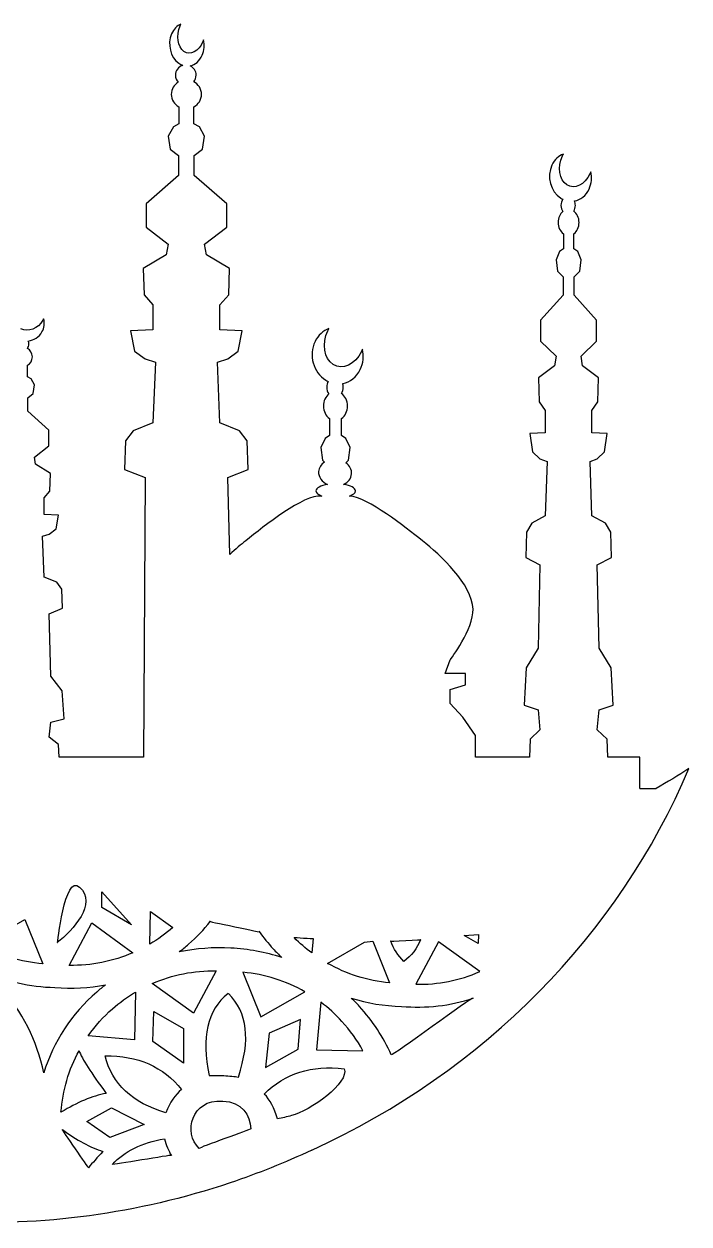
# Model space of a CAD drawing. Header units: inches. Extents: x -1634 to 343, y 456 to 1784.
# Drawn here: x 89.9 to 343.1, y 1208.2 to 1665.6 of the extents above; entities that cross this region are included whole.
import ezdxf

# ---------------------------------------------------------------- set-up
doc = ezdxf.new("R2010")
doc.units = ezdxf.units.IN
doc.header["$MEASUREMENT"] = 0
doc.layers.get('0').update_dxf_attribs({"linetype": 'CONTINUOUS'})
doc.layers.add('rd', color=1, linetype='CONTINUOUS')

msp = doc.modelspace()

# ---------------------------------------------------------------- linework, layer by layer
msp.add_line((324.36, 1374.23), (330.59, 1374.23))
for points in [[(149.64, 1665.55), (148.15, 1664.94), (146.85, 1663.66), (146.06, 1661.81)], [(150.75, 1655.09), (148.36, 1656.77), (147.73, 1661.16), (149.33, 1664.91)], [(149.33, 1664.91), (149.43, 1665.13), (149.53, 1665.35), (149.64, 1665.55)], [(146.06, 1661.81), (144.37, 1657.85), (145.6, 1652.82), (148.81, 1650.57)], [(157.99, 1658.85), (156.38, 1655.1), (153.14, 1653.42), (150.75, 1655.09)], [(157.7, 1653.66), (158.49, 1655.51), (158.64, 1657.6), (158.25, 1659.53)], [(158.25, 1659.53), (158.17, 1659.3), (158.08, 1659.07), (157.99, 1658.85)], [(153.12, 1649.59), (155.01, 1649.97), (156.73, 1651.4), (157.7, 1653.66)], [(148.81, 1650.57), (149.3, 1650.22), (149.8, 1649.97), (150.32, 1649.79)], [(148.82, 1633.96), (148.82, 1633.96), (148.82, 1627.48), (148.82, 1627.48)], [(154.59, 1627.48), (154.59, 1627.48), (154.59, 1633.96), (154.59, 1633.96)], [(146.73, 1626.32), (146.73, 1626.32), (144.78, 1622.84), (144.78, 1622.84)], [(148.82, 1627.48), (148.82, 1627.48), (146.73, 1626.32), (146.73, 1626.32)], [(156.67, 1626.32), (156.67, 1626.32), (154.59, 1627.48), (154.59, 1627.48)], [(158.63, 1622.84), (158.63, 1622.84), (156.67, 1626.32), (156.67, 1626.32)], [(144.78, 1622.84), (144.78, 1622.84), (145.51, 1617.91), (145.51, 1617.91)], [(157.9, 1617.91), (157.9, 1617.91), (158.63, 1622.84), (158.63, 1622.84)], [(145.51, 1617.91), (145.51, 1617.91), (148.69, 1615.5), (148.69, 1615.5)], [(148.69, 1615.5), (148.69, 1615.5), (148.69, 1607.78), (148.69, 1607.78)], [(154.72, 1615.5), (154.72, 1615.5), (157.9, 1617.91), (157.9, 1617.91)], [(154.72, 1607.78), (154.72, 1607.78), (154.72, 1615.5), (154.72, 1615.5)], [(295.28, 1616), (293.48, 1615.31), (291.9, 1613.88), (290.94, 1611.8)], [(296.64, 1604.28), (293.73, 1606.15), (292.96, 1611.08), (294.91, 1615.28)], [(294.91, 1615.28), (295.03, 1615.53), (295.15, 1615.77), (295.28, 1616)], [(290.94, 1611.8), (288.88, 1607.37), (290.38, 1601.73), (294.28, 1599.21)], [(148.69, 1607.78), (148.69, 1607.78), (136.33, 1597.05), (136.33, 1597.05)], [(167.08, 1597.05), (167.08, 1597.05), (154.72, 1607.78), (154.72, 1607.78)], [(305.42, 1608.49), (303.47, 1604.29), (299.53, 1602.41), (296.64, 1604.28)], [(305.07, 1602.67), (306.04, 1604.75), (306.21, 1607.09), (305.74, 1609.25)], [(305.74, 1609.25), (305.64, 1609), (305.53, 1608.74), (305.42, 1608.49)], [(299.52, 1598.12), (301.82, 1598.55), (303.9, 1600.14), (305.07, 1602.67)], [(136.33, 1597.05), (136.33, 1597.05), (136.33, 1588.07), (136.33, 1588.07)], [(167.08, 1588.07), (167.08, 1588.07), (167.08, 1597.05), (167.08, 1597.05)], [(294.28, 1599.21), (294.54, 1599.04), (294.8, 1598.89), (295.07, 1598.76)], [(136.33, 1588.07), (136.33, 1588.07), (144.78, 1581.7), (144.78, 1581.7)], [(158.63, 1581.7), (158.63, 1581.7), (167.08, 1588.07), (167.08, 1588.07)], [(295.28, 1585.64), (295.28, 1585.64), (295.28, 1579.85), (295.28, 1579.85)], [(299.29, 1579.85), (299.29, 1579.85), (299.29, 1585.64), (299.29, 1585.64)], [(144.78, 1581.7), (144.78, 1581.7), (144.05, 1577.64), (144.05, 1577.64)], [(159.36, 1577.64), (159.36, 1577.64), (158.63, 1581.7), (158.63, 1581.7)], [(293.84, 1578.81), (293.84, 1578.81), (292.48, 1575.7), (292.48, 1575.7)], [(295.28, 1579.85), (295.28, 1579.85), (293.84, 1578.81), (293.84, 1578.81)], [(300.74, 1578.81), (300.74, 1578.81), (299.29, 1579.85), (299.29, 1579.85)], [(302.09, 1575.7), (302.09, 1575.7), (300.74, 1578.81), (300.74, 1578.81)], [(144.05, 1577.64), (144.05, 1577.64), (135.23, 1572.43), (135.23, 1572.43)], [(168.18, 1572.43), (168.18, 1572.43), (159.36, 1577.64), (159.36, 1577.64)], [(292.48, 1575.7), (292.48, 1575.7), (292.99, 1571.3), (292.99, 1571.3)], [(301.59, 1571.3), (301.59, 1571.3), (302.09, 1575.7), (302.09, 1575.7)], [(135.23, 1572.43), (135.23, 1572.43), (135.6, 1562.29), (135.6, 1562.29)], [(167.81, 1562.29), (167.81, 1562.29), (168.18, 1572.43), (168.18, 1572.43)], [(292.99, 1571.3), (292.99, 1571.3), (295.2, 1569.15), (295.2, 1569.15)], [(295.2, 1569.15), (295.2, 1569.15), (295.2, 1562.25), (295.2, 1562.25)], [(299.38, 1569.15), (299.38, 1569.15), (301.59, 1571.3), (301.59, 1571.3)], [(299.38, 1562.25), (299.38, 1562.25), (299.38, 1569.15), (299.38, 1569.15)], [(135.6, 1562.29), (135.6, 1562.29), (138.91, 1558.52), (138.91, 1558.52)], [(164.5, 1558.52), (164.5, 1558.52), (167.81, 1562.29), (167.81, 1562.29)], [(295.2, 1562.25), (295.2, 1562.25), (286.62, 1552.67), (286.62, 1552.67)], [(307.95, 1552.67), (307.95, 1552.67), (299.38, 1562.25), (299.38, 1562.25)], [(138.91, 1558.52), (138.91, 1558.52), (138.91, 1549.06), (138.91, 1549.06)], [(164.5, 1549.06), (164.5, 1549.06), (164.5, 1558.52), (164.5, 1558.52)], [(97.03, 1552.65), (95.18, 1549.43), (91.43, 1547.99), (88.68, 1549.42)], [(96.7, 1548.19), (97.62, 1549.78), (97.79, 1551.57), (97.33, 1553.23)], [(97.33, 1553.23), (97.24, 1553.03), (97.14, 1552.84), (97.03, 1552.65)], [(286.62, 1552.67), (286.62, 1552.67), (286.62, 1544.65), (286.62, 1544.65)], [(307.95, 1544.65), (307.95, 1544.65), (307.95, 1552.67), (307.95, 1552.67)], [(91.46, 1544.71), (93.63, 1545.05), (95.59, 1546.26), (96.7, 1548.19)], [(138.91, 1549.06), (138.91, 1549.06), (130.47, 1548.67), (130.47, 1548.67)], [(130.47, 1548.67), (130.47, 1548.67), (131.93, 1540.85), (131.93, 1540.85)], [(172.94, 1548.67), (172.94, 1548.67), (164.5, 1549.06), (164.5, 1549.06)], [(171.48, 1540.85), (171.48, 1540.85), (172.94, 1548.67), (172.94, 1548.67)], [(206, 1549.5), (203.81, 1548.69), (201.89, 1547.01), (200.72, 1544.58)], [(207.65, 1535.77), (204.12, 1537.96), (203.18, 1543.73), (205.55, 1548.66)], [(205.55, 1548.66), (205.69, 1548.95), (205.84, 1549.23), (206, 1549.5)], [(200.72, 1544.58), (198.21, 1539.38), (200.03, 1532.78), (204.78, 1529.83)], [(217.93, 1533.89), (219.11, 1536.32), (219.32, 1539.06), (218.74, 1541.59)], [(218.74, 1541.59), (218.62, 1541.29), (218.49, 1541), (218.36, 1540.7)], [(286.62, 1544.65), (286.62, 1544.65), (292.48, 1538.96), (292.48, 1538.96)], [(302.09, 1538.96), (302.09, 1538.96), (307.95, 1544.65), (307.95, 1544.65)], [(131.93, 1540.85), (131.93, 1540.85), (135.97, 1537.95), (135.97, 1537.95)], [(135.97, 1537.95), (135.97, 1537.95), (139.89, 1536.7), (139.89, 1536.7)], [(139.89, 1536.7), (139.89, 1536.7), (138.91, 1513.52), (138.91, 1513.52)], [(163.52, 1536.7), (163.52, 1536.7), (167.44, 1537.95), (167.44, 1537.95)], [(164.5, 1513.52), (164.5, 1513.52), (163.52, 1536.7), (163.52, 1536.7)], [(167.44, 1537.95), (167.44, 1537.95), (171.48, 1540.85), (171.48, 1540.85)], [(218.36, 1540.7), (215.98, 1535.78), (211.19, 1533.57), (207.65, 1535.77)], [(292.48, 1538.96), (292.48, 1538.96), (291.97, 1535.33), (291.97, 1535.33)], [(302.6, 1535.33), (302.6, 1535.33), (302.09, 1538.96), (302.09, 1538.96)], [(91.18, 1531.14), (91.18, 1531.14), (91.18, 1535.48), (91.18, 1535.48)], [(211.27, 1528.57), (214.02, 1529.1), (216.52, 1530.96), (217.93, 1533.89)], [(291.97, 1535.33), (291.97, 1535.33), (285.86, 1530.67), (285.86, 1530.67)], [(308.71, 1530.67), (308.71, 1530.67), (302.6, 1535.33), (302.6, 1535.33)], [(92.53, 1530.36), (92.53, 1530.36), (91.18, 1531.14), (91.18, 1531.14)], [(93.79, 1528.03), (93.79, 1528.03), (92.53, 1530.36), (92.53, 1530.36)], [(93.32, 1524.73), (93.32, 1524.73), (93.79, 1528.03), (93.79, 1528.03)], [(204.78, 1529.83), (205.07, 1529.65), (205.36, 1529.49), (205.65, 1529.35)], [(285.86, 1530.67), (285.86, 1530.67), (286.12, 1521.61), (286.12, 1521.61)], [(308.46, 1521.61), (308.46, 1521.61), (308.71, 1530.67), (308.71, 1530.67)], [(91.26, 1523.12), (91.26, 1523.12), (93.32, 1524.73), (93.32, 1524.73)], [(91.26, 1517.94), (91.26, 1517.94), (91.26, 1523.12), (91.26, 1523.12)], [(286.12, 1521.61), (286.12, 1521.61), (288.41, 1518.25), (288.41, 1518.25)], [(306.17, 1518.25), (306.17, 1518.25), (308.46, 1521.61), (308.46, 1521.61)], [(99.25, 1510.76), (99.25, 1510.76), (91.26, 1517.94), (91.26, 1517.94)], [(206.18, 1515.22), (206.18, 1515.22), (206.18, 1508.78), (206.18, 1508.78)], [(210.81, 1508.78), (210.81, 1508.78), (210.81, 1515.22), (210.81, 1515.22)], [(288.41, 1518.25), (288.41, 1518.25), (288.4, 1509.8), (288.4, 1509.8)], [(306.17, 1509.8), (306.17, 1509.8), (306.17, 1518.25), (306.17, 1518.25)], [(99.25, 1504.74), (99.25, 1504.74), (99.25, 1510.76), (99.25, 1510.76)], [(131.44, 1510.53), (131.44, 1510.53), (128.51, 1506.66), (128.51, 1506.66)], [(138.91, 1513.52), (138.91, 1513.52), (131.44, 1510.53), (131.44, 1510.53)], [(171.97, 1510.53), (171.97, 1510.53), (164.5, 1513.52), (164.5, 1513.52)], [(174.9, 1506.66), (174.9, 1506.66), (171.97, 1510.53), (171.97, 1510.53)], [(288.4, 1509.8), (288.4, 1509.8), (282.55, 1509.45), (282.55, 1509.45)], [(282.55, 1509.45), (282.55, 1509.45), (283.57, 1502.46), (283.57, 1502.46)], [(312.02, 1509.45), (312.02, 1509.45), (306.17, 1509.8), (306.17, 1509.8)], [(311, 1502.46), (311, 1502.46), (312.02, 1509.45), (312.02, 1509.45)], [(93.79, 1500.47), (93.79, 1500.47), (99.25, 1504.74), (99.25, 1504.74)], [(128.51, 1506.66), (128.51, 1506.66), (128.14, 1495.75), (128.14, 1495.75)], [(175.27, 1495.75), (175.27, 1495.75), (174.9, 1506.66), (174.9, 1506.66)], [(204.51, 1507.63), (204.51, 1507.63), (202.94, 1504.18), (202.94, 1504.18)], [(206.18, 1508.78), (206.18, 1508.78), (204.51, 1507.63), (204.51, 1507.63)], [(212.48, 1507.63), (212.48, 1507.63), (210.81, 1508.78), (210.81, 1508.78)], [(214.05, 1504.18), (214.05, 1504.18), (212.48, 1507.63), (212.48, 1507.63)], [(94.27, 1497.75), (94.27, 1497.75), (93.79, 1500.47), (93.79, 1500.47)], [(202.94, 1504.18), (202.94, 1504.18), (203.53, 1499.29), (203.53, 1499.29)], [(213.46, 1499.29), (213.46, 1499.29), (214.05, 1504.18), (214.05, 1504.18)], [(283.57, 1502.46), (283.57, 1502.46), (286.37, 1499.87), (286.37, 1499.87)], [(308.21, 1499.87), (308.21, 1499.87), (311, 1502.46), (311, 1502.46)], [(99.96, 1494.26), (99.96, 1494.26), (94.27, 1497.75), (94.27, 1497.75)], [(128.14, 1495.75), (128.14, 1495.75), (135.97, 1492.66), (135.97, 1492.66)], [(167.44, 1492.66), (167.44, 1492.66), (175.27, 1495.75), (175.27, 1495.75)], [(204.31, 1498.57), (203.04, 1497.73), (202.19, 1496.48), (202.07, 1495.04)], [(203.53, 1499.29), (203.53, 1499.29), (204.31, 1498.57), (204.31, 1498.57)], [(212.44, 1498.33), (212.44, 1498.33), (213.46, 1499.29), (213.46, 1499.29)], [(214.62, 1494.06), (214.76, 1495.73), (213.89, 1497.29), (212.44, 1498.33)], [(286.37, 1499.87), (286.37, 1499.87), (289.09, 1498.76), (289.09, 1498.76)], [(289.09, 1498.76), (289.09, 1498.76), (288.4, 1478.05), (288.4, 1478.05)], [(305.49, 1498.76), (305.49, 1498.76), (308.21, 1499.87), (308.21, 1499.87)], [(306.17, 1478.05), (306.17, 1478.05), (305.49, 1498.76), (305.49, 1498.76)], [(99.72, 1487.47), (99.72, 1487.47), (99.96, 1494.26), (99.96, 1494.26)], [(135.97, 1492.66), (135.97, 1492.66), (135.33, 1386.1), (135.33, 1386.1)], [(168.24, 1463.42), (168.24, 1463.42), (167.44, 1492.66), (167.44, 1492.66)], [(202.07, 1495.04), (201.9, 1492.94), (203.31, 1491.02), (205.47, 1490.07)], [(211.58, 1490.08), (213.28, 1490.87), (214.48, 1492.32), (214.62, 1494.06)], [(97.59, 1484.95), (97.59, 1484.95), (99.72, 1487.47), (99.72, 1487.47)], [(97.59, 1478.61), (97.59, 1478.61), (97.59, 1484.95), (97.59, 1484.95)], [(203.2, 1485.66), (196.21, 1486.26), (181.51, 1474.28), (174.28, 1468.59)], [(203.35, 1485.65), (203.35, 1485.65), (203.2, 1485.66), (203.2, 1485.66)], [(241.59, 1468.59), (234.73, 1473.99), (221.16, 1485.03), (213.82, 1485.66)], [(103.05, 1478.35), (103.05, 1478.35), (97.59, 1478.61), (97.59, 1478.61)], [(102.1, 1473.11), (102.1, 1473.11), (103.05, 1478.35), (103.05, 1478.35)], [(288.4, 1478.05), (288.4, 1478.05), (283.22, 1475.38), (283.22, 1475.38)], [(311.34, 1475.38), (311.34, 1475.38), (306.17, 1478.05), (306.17, 1478.05)], [(99.49, 1471.16), (99.49, 1471.16), (102.1, 1473.11), (102.1, 1473.11)], [(283.22, 1475.38), (283.22, 1475.38), (281.19, 1471.92), (281.19, 1471.92)], [(313.38, 1471.92), (313.38, 1471.92), (311.34, 1475.38), (311.34, 1475.38)], [(96.95, 1470.32), (96.95, 1470.32), (99.49, 1471.16), (99.49, 1471.16)], [(97.59, 1454.8), (97.59, 1454.8), (96.95, 1470.32), (96.95, 1470.32)], [(174.28, 1468.59), (172.51, 1467.2), (170.4, 1465.43), (168.24, 1463.42)], [(260.87, 1442.54), (260.39, 1452.17), (248.46, 1463.18), (241.59, 1468.59)], [(281.19, 1471.92), (281.19, 1471.92), (280.94, 1462.18), (280.94, 1462.18)], [(313.64, 1462.18), (313.64, 1462.18), (313.38, 1471.92), (313.38, 1471.92)], [(280.94, 1462.18), (280.94, 1462.18), (286.37, 1459.42), (286.37, 1459.42)], [(286.37, 1459.42), (286.37, 1459.42), (285.69, 1427.67), (285.69, 1427.67)], [(308.21, 1459.42), (308.21, 1459.42), (313.64, 1462.18), (313.64, 1462.18)], [(308.88, 1427.67), (308.88, 1427.67), (308.21, 1459.42), (308.21, 1459.42)], [(102.41, 1452.79), (102.41, 1452.79), (97.59, 1454.8), (97.59, 1454.8)], [(104.31, 1450.2), (104.31, 1450.2), (102.41, 1452.79), (102.41, 1452.79)], [(104.55, 1442.89), (104.55, 1442.89), (104.31, 1450.2), (104.31, 1450.2)], [(99.49, 1440.82), (99.49, 1440.82), (104.55, 1442.89), (104.55, 1442.89)], [(100.12, 1417.01), (100.12, 1417.01), (99.49, 1440.82), (99.49, 1440.82)], [(252.2, 1423.28), (252.2, 1423.28), (261.24, 1435.07), (260.87, 1442.54)], [(285.69, 1427.67), (285.69, 1427.67), (281.08, 1420.22), (281.08, 1420.22)], [(313.5, 1420.22), (313.5, 1420.22), (308.88, 1427.67), (308.88, 1427.67)], [(250.27, 1418.03), (250.27, 1418.03), (252.2, 1423.28), (252.2, 1423.28)], [(257.98, 1418.03), (257.98, 1418.03), (250.27, 1418.03), (250.27, 1418.03)], [(257.98, 1413.65), (257.98, 1413.65), (257.98, 1418.03), (257.98, 1418.03)], [(281.08, 1420.22), (281.08, 1420.22), (280.34, 1405.95), (280.34, 1405.95)], [(314.24, 1405.95), (314.24, 1405.95), (313.5, 1420.22), (313.5, 1420.22)], [(104.42, 1411.42), (104.42, 1411.42), (100.12, 1417.01), (100.12, 1417.01)], [(252.2, 1411.9), (252.2, 1411.9), (257.98, 1413.65), (257.98, 1413.65)], [(105.11, 1400.72), (105.11, 1400.72), (104.42, 1411.42), (104.42, 1411.42)], [(252.2, 1406.65), (252.2, 1406.65), (252.2, 1411.9), (252.2, 1411.9)], [(257.02, 1401.4), (257.02, 1401.4), (252.2, 1406.65), (252.2, 1406.65)], [(280.34, 1405.95), (280.34, 1405.95), (285.69, 1404.2), (285.69, 1404.2)], [(285.69, 1404.2), (285.69, 1404.2), (286.37, 1396.61), (286.37, 1396.61)], [(308.21, 1396.61), (308.21, 1396.61), (308.88, 1404.2), (308.88, 1404.2)], [(308.88, 1404.2), (308.88, 1404.2), (314.24, 1405.95), (314.24, 1405.95)], [(100.12, 1399.42), (100.12, 1399.42), (105.11, 1400.72), (105.11, 1400.72)], [(261.83, 1394.39), (261.83, 1394.39), (257.02, 1401.4), (257.02, 1401.4)], [(99.49, 1393.72), (99.49, 1393.72), (100.12, 1399.42), (100.12, 1399.42)], [(286.37, 1396.61), (286.37, 1396.61), (282.63, 1392.99), (282.63, 1392.99)], [(311.94, 1392.99), (311.94, 1392.99), (308.21, 1396.61), (308.21, 1396.61)], [(102.97, 1391), (102.97, 1391), (99.49, 1393.72), (99.49, 1393.72)], [(103.22, 1386.1), (103.22, 1386.1), (102.97, 1391), (102.97, 1391)], [(261.83, 1386.1), (261.83, 1386.1), (261.83, 1394.39), (261.83, 1394.39)], [(282.63, 1392.99), (282.63, 1392.99), (282.34, 1386.1), (282.34, 1386.1)], [(312.23, 1386.1), (312.23, 1386.1), (311.94, 1392.99), (311.94, 1392.99)], [(135.33, 1386.1), (135.33, 1386.1), (103.22, 1386.1), (103.22, 1386.1)], [(282.34, 1386.1), (282.34, 1386.1), (261.83, 1386.1), (261.83, 1386.1)], [(324.36, 1386.1), (324.36, 1386.1), (312.23, 1386.1), (312.23, 1386.1)], [(324.36, 1374.23), (324.36, 1374.23), (324.36, 1386.1), (324.36, 1386.1)], [(199.49, 1236.41), (265.11, 1266.29), (316.35, 1318.66), (343.13, 1381.81)], [(343.13, 1381.81), (339.04, 1379.16), (334.86, 1376.63), (330.59, 1374.23)]]:
    msp.add_open_spline(points, degree=3)
for points, knots in [([(150.32, 1649.79), (148.69, 1649.31), (147.5, 1647.82), (147.5, 1646.05), (147.5, 1645.02), (147.91, 1644.08), (148.58, 1643.38)], [188, 188, 188, 188, 189, 189, 189, 190, 190, 190, 190]), ([(154.5, 1643.57), (155.07, 1644.25), (155.41, 1645.11), (155.41, 1646.05), (155.41, 1647.62), (154.47, 1648.97), (153.12, 1649.59)], [177, 177, 177, 177, 178, 178, 178, 179, 179, 179, 179]), ([(148.58, 1643.38), (147, 1642.39), (145.96, 1640.69), (145.96, 1638.74), (145.96, 1636.7), (147.11, 1634.94), (148.82, 1633.96)], [190, 190, 190, 190, 191, 191, 191, 192, 192, 192, 192]), ([(154.59, 1633.96), (156.3, 1634.94), (157.45, 1636.7), (157.45, 1638.74), (157.45, 1640.83), (156.26, 1642.62), (154.5, 1643.57)], [175, 175, 175, 175, 176, 176, 176, 177, 177, 177, 177]), ([(295.07, 1598.76), (294.63, 1598.14), (294.37, 1597.33), (294.37, 1596.44), (294.37, 1595.52), (294.66, 1594.68), (295.12, 1594.06)], [67, 67, 67, 67, 68, 68, 68, 69, 69, 69, 69]), ([(299.23, 1594.23), (299.62, 1594.83), (299.86, 1595.6), (299.86, 1596.44), (299.86, 1597.05), (299.74, 1597.62), (299.52, 1598.12)], [56, 56, 56, 56, 57, 57, 57, 58, 58, 58, 58]), ([(295.12, 1594.06), (294.03, 1593.17), (293.3, 1591.66), (293.3, 1589.91), (293.3, 1588.09), (294.1, 1586.51), (295.28, 1585.64)], [69, 69, 69, 69, 70, 70, 70, 71, 71, 71, 71]), ([(299.29, 1585.64), (300.48, 1586.51), (301.27, 1588.09), (301.27, 1589.91), (301.27, 1591.77), (300.45, 1593.38), (299.23, 1594.23)], [54, 54, 54, 54, 55, 55, 55, 56, 56, 56, 56]), ([(91.12, 1541.92), (91.49, 1542.37), (91.71, 1542.96), (91.71, 1543.59), (91.71, 1543.99), (91.62, 1544.37), (91.46, 1544.71)], [249, 249, 249, 249, 250, 250, 250, 251, 251, 251, 251]), ([(91.18, 1535.48), (92.28, 1536.14), (93.03, 1537.32), (93.03, 1538.69), (93.03, 1540.08), (92.26, 1541.29), (91.12, 1541.92)], [247, 247, 247, 247, 248, 248, 248, 249, 249, 249, 249]), ([(205.65, 1529.35), (205.32, 1528.74), (205.13, 1528.01), (205.13, 1527.22), (205.13, 1526.2), (205.46, 1525.27), (205.99, 1524.57)], [135, 135, 135, 135, 136, 136, 136, 137, 137, 137, 137]), ([(210.74, 1524.76), (211.19, 1525.43), (211.46, 1526.29), (211.46, 1527.22), (211.46, 1527.7), (211.39, 1528.15), (211.27, 1528.57)], [124, 124, 124, 124, 125, 125, 125, 126, 126, 126, 126]), ([(205.99, 1524.57), (204.73, 1523.59), (203.89, 1521.9), (203.89, 1519.97), (203.89, 1517.94), (204.81, 1516.19), (206.18, 1515.22)], [137, 137, 137, 137, 138, 138, 138, 139, 139, 139, 139]), ([(210.81, 1515.22), (212.18, 1516.19), (213.1, 1517.94), (213.1, 1519.97), (213.1, 1522.03), (212.15, 1523.82), (210.74, 1524.76)], [122, 122, 122, 122, 123, 123, 123, 124, 124, 124, 124]), ([(205.47, 1490.07), (202.87, 1489.64), (201.05, 1488.7), (201.05, 1487.6), (201.05, 1486.83), (201.93, 1486.14), (203.35, 1485.65)], [146, 146, 146, 146, 147, 147, 147, 148, 148, 148, 148]), ([(213.82, 1485.66), (215.23, 1486.15), (216.1, 1486.84), (216.1, 1487.6), (216.1, 1488.71), (214.24, 1489.67), (211.58, 1490.08)], [113, 113, 113, 113, 114, 114, 114, 115, 115, 115, 115]), ([(199.49, 1236.41), (189.27, 1231.61), (178.88, 1227.45), (150.72, 1217.97), (132.75, 1213.81), (96.74, 1208.94), (78.7, 1208.22), (43.02, 1210.07), (25.37, 1212.63), (0.51, 1218.56), (-7.04, 1220.69), (-14.5, 1223.12)], [21, 21, 21, 21, 21.0704375, 21.0704375, 21.1891377, 21.1891377, 21.307838, 21.307838, 21.4265383, 21.4265383, 21.4791482, 21.4791482, 21.4791482, 21.4791482])]:
    msp.add_open_spline(points, degree=3, knots=knots)
at = {"layer": 'rd'}
for p, q in [((119.47, 1328.8), (119.47, 1334.8)), ((119.47, 1334.8), (130.84, 1322.29)), ((130.84, 1322.29), (119.47, 1328.8)), ((257.53, 1318.13), (263, 1318.52)), ((262.88, 1315.08), (257.53, 1318.13)), ((263, 1318.52), (262.88, 1315.08)), ((138.86, 1277.82), (139.24, 1289.2)), ((139.24, 1289.2), (150.58, 1282.73)), ((195.19, 1286.15), (183.21, 1280.96)), ((194.33, 1274.8), (195.19, 1286.15)), ((150.58, 1282.73), (150.57, 1269.51)), ((183.21, 1280.96), (181.78, 1267.81)), ((150.57, 1269.51), (138.86, 1277.82)), ((181.78, 1267.81), (194.33, 1274.8)), ((113.8, 1247.31), (123.12, 1252.46)), ((123.12, 1252.46), (135.59, 1246.11)), ((122.5, 1241.16), (113.8, 1247.31)), ((135.59, 1246.11), (122.5, 1241.16))]:
    msp.add_line(p, q, dxfattribs=at)
for points in [[(102.51, 1315.45), (102.63, 1314.35), (105.28, 1341.91), (110.99, 1336.65)], [(110.99, 1336.65), (117.9, 1330.28), (108.48, 1320.19), (102.51, 1315.45)], [(137.78, 1314.88), (137.78, 1314.88), (138, 1327.27), (138, 1327.27)], [(138, 1327.27), (138, 1327.27), (146.58, 1321.27), (146.58, 1321.27)], [(73.42, 1314.77), (73.42, 1314.77), (90.23, 1324.33), (90.23, 1324.33)], [(90.23, 1324.33), (90.23, 1324.33), (97.03, 1307.33), (97.03, 1307.33)], [(107.08, 1306.78), (107.08, 1306.78), (115.7, 1322.94), (115.7, 1322.94)], [(115.7, 1322.94), (115.7, 1322.94), (131.36, 1311.6), (131.36, 1311.6)], [(152.55, 1314.87), (155.57, 1317.5), (158.33, 1320.37), (160.81, 1323.45)], [(160.81, 1323.45), (157.62, 1324.22), (182.6, 1318.77), (179.45, 1319.65)], [(146.58, 1321.27), (143.83, 1318.85), (140.88, 1316.72), (137.78, 1314.88)], [(179.45, 1319.65), (181.07, 1317.38), (182.84, 1315.2), (184.76, 1313.12)], [(179.45, 1319.65), (179.45, 1319.65), (179.45, 1319.65), (179.45, 1319.65)], [(192.78, 1317.37), (192.63, 1317.52), (200.09, 1316.89), (199.95, 1317.04)], [(199.44, 1311.52), (197.09, 1313.29), (194.86, 1315.24), (192.78, 1317.37)], [(97.03, 1307.33), (88.67, 1308.09), (80.62, 1310.65), (73.42, 1314.77)], [(148.92, 1311.91), (150.16, 1312.85), (151.37, 1313.84), (152.55, 1314.87)], [(168.63, 1313.35), (162.03, 1313.72), (155.38, 1313.25), (148.92, 1311.91)], [(188.05, 1309.79), (181.77, 1311.81), (175.22, 1313.01), (168.63, 1313.36)], [(168.63, 1313.36), (168.63, 1313.36), (168.63, 1313.35), (168.63, 1313.35)], [(184.76, 1313.12), (185.82, 1311.97), (186.92, 1310.85), (188.05, 1309.79)], [(199.95, 1317.04), (199.95, 1317.04), (199.44, 1311.52), (199.44, 1311.52)], [(199.95, 1317.04), (199.95, 1317.04), (199.95, 1317.04), (199.95, 1317.04)], [(205.46, 1307.56), (205.46, 1307.56), (219.58, 1315.59), (219.58, 1315.59)], [(219.58, 1315.59), (219.58, 1315.59), (222.73, 1315.99), (222.73, 1315.99)], [(222.73, 1315.99), (222.73, 1315.99), (229.08, 1300.12), (229.08, 1300.12)], [(229.52, 1316.05), (227.29, 1315.85), (243.16, 1316.69), (240.92, 1316.54)], [(234.56, 1308.24), (232.28, 1310.5), (230.61, 1313.1), (229.52, 1316.05)], [(229.52, 1316.05), (229.52, 1316.05), (229.52, 1316.05), (229.52, 1316.05)], [(240.92, 1316.54), (239.51, 1313.25), (237.39, 1310.49), (234.56, 1308.24)], [(247.74, 1315.73), (247.74, 1315.73), (239.13, 1299.57), (239.13, 1299.57)], [(263.41, 1304.39), (263.41, 1304.39), (247.74, 1315.73), (247.74, 1315.73)], [(131.36, 1311.6), (123.75, 1308.29), (115.48, 1306.63), (107.08, 1306.78)], [(74.43, 1304.56), (82.87, 1300.69), (92.1, 1298.55), (101.58, 1298.38)], [(138.72, 1299.89), (146.33, 1303.2), (154.61, 1304.87), (163, 1304.71)], [(163, 1304.71), (163, 1304.71), (154.38, 1288.55), (154.38, 1288.55)], [(196.87, 1296.72), (189.67, 1300.84), (181.63, 1303.4), (173.26, 1304.16)], [(173.26, 1304.16), (173.26, 1304.16), (180.07, 1287.16), (180.07, 1287.16)], [(229.08, 1300.12), (220.71, 1300.88), (212.67, 1303.44), (205.46, 1307.56)], [(239.13, 1299.57), (247.52, 1299.42), (255.8, 1301.08), (263.41, 1304.39)], [(101.58, 1298.38), (108.1, 1297.78), (114.61, 1298.13), (120.92, 1299.37)], [(120.92, 1299.37), (119.76, 1298.5), (118.63, 1297.58), (117.53, 1296.62)], [(154.38, 1288.55), (154.38, 1288.55), (138.72, 1299.89), (138.72, 1299.89)], [(97.36, 1265.84), (94.93, 1277.99), (89.21, 1289.36), (80.67, 1298.64)], [(117.53, 1296.62), (108.02, 1288.33), (101.1, 1277.65), (97.36, 1265.84)], [(123.5, 1290.22), (126.25, 1292.64), (129.2, 1294.77), (132.3, 1296.61)], [(132.3, 1296.61), (132.3, 1296.61), (131.98, 1278.38), (131.98, 1278.38)], [(167.57, 1296.04), (159.65, 1289.74), (157.26, 1279.34), (160.41, 1264.83)], [(167.66, 1295.94), (167.66, 1295.94), (167.57, 1296.04), (167.57, 1296.04)], [(167.78, 1296.04), (167.78, 1296.04), (167.66, 1295.95), (167.66, 1295.95)], [(167.66, 1295.95), (167.66, 1295.95), (167.66, 1295.94), (167.66, 1295.94)], [(171.49, 1264.24), (176.2, 1278.32), (174.97, 1288.92), (167.78, 1296.04)], [(180.07, 1287.16), (180.07, 1287.16), (196.87, 1296.72), (196.87, 1296.72)], [(217.58, 1291.16), (216.59, 1292.24), (215.56, 1293.27), (214.51, 1294.27)], [(214.51, 1294.27), (220.65, 1292.35), (227.08, 1291.29), (233.63, 1291.17)], [(260.99, 1294.26), (260.73, 1294.89), (230, 1272.05), (229.73, 1272.68)], [(233.63, 1291.17), (242.96, 1290.31), (252.26, 1291.4), (260.99, 1294.26)], [(260.99, 1294.26), (260.99, 1294.26), (260.99, 1294.26), (260.99, 1294.26)], [(114.34, 1279.99), (116.96, 1283.72), (120.02, 1287.15), (123.5, 1290.22)], [(202.9, 1292.76), (202.9, 1292.76), (201.23, 1274.6), (201.23, 1274.6)], [(210.94, 1285.45), (208.48, 1288.15), (205.78, 1290.6), (202.9, 1292.76)], [(229.73, 1272.68), (226.74, 1279.39), (222.66, 1285.65), (217.58, 1291.16)], [(218.94, 1274.28), (216.74, 1278.27), (214.07, 1282.02), (210.94, 1285.45)], [(131.98, 1278.38), (131.98, 1278.38), (114.34, 1279.99), (114.34, 1279.99)], [(103.94, 1250.85), (104.55, 1259.12), (106.91, 1267.1), (110.8, 1274.27)], [(110.8, 1274.27), (111.94, 1271.22), (115.38, 1265.8), (121.12, 1258.01)], [(120.72, 1272.32), (133.18, 1272.47), (142.9, 1268.18), (149.9, 1259.45)], [(143.87, 1250.62), (131.12, 1254.34), (123.4, 1261.57), (120.72, 1272.32)], [(120.72, 1272.32), (120.72, 1272.32), (120.72, 1272.32), (120.72, 1272.32)], [(201.23, 1274.6), (201.23, 1274.6), (218.94, 1274.28), (218.94, 1274.28)], [(181.35, 1257.74), (189.26, 1265.66), (199.39, 1268.86), (211.76, 1267.35)], [(211.76, 1267.35), (214.08, 1262.13), (198.66, 1251.17), (191.69, 1249.54)], [(160.41, 1264.83), (161.73, 1264.91), (163.86, 1264.87), (165.97, 1264.76)], [(165.97, 1264.76), (165.97, 1264.76), (165.97, 1264.77), (165.97, 1264.77)], [(165.97, 1264.77), (168.07, 1264.66), (170.18, 1264.46), (171.49, 1264.24)], [(171.49, 1264.24), (171.49, 1264.24), (171.49, 1264.24), (171.49, 1264.24)], [(121.12, 1258.01), (115.88, 1256.96), (110.15, 1254.58), (103.94, 1250.85)], [(149.9, 1259.45), (147.47, 1257.55), (145.46, 1254.61), (143.87, 1250.62)], [(186.39, 1248.31), (185.24, 1252.44), (183.56, 1255.59), (181.35, 1257.74)], [(156.54, 1237.01), (150.4, 1243.05), (153.7, 1255.87), (165.33, 1255.06)], [(165.33, 1255.06), (165.33, 1255.06), (165.43, 1255.05), (165.43, 1255.05)], [(165.43, 1255.05), (165.43, 1255.05), (165.43, 1255.06), (165.43, 1255.06)], [(165.43, 1255.06), (165.43, 1255.06), (165.54, 1255.06), (165.54, 1255.06)], [(165.54, 1255.06), (172.73, 1254.77), (176.2, 1249.66), (176.2, 1244.54)], [(191.69, 1249.54), (190.01, 1249.05), (188.25, 1248.64), (186.39, 1248.31)], [(191.69, 1249.54), (191.69, 1249.54), (191.69, 1249.54), (191.69, 1249.54)], [(114.38, 1229.66), (114.67, 1229.44), (104.19, 1244.41), (104.48, 1244.2)], [(104.48, 1244.2), (109.93, 1240.17), (115.07, 1237.4), (119.91, 1235.87)], [(176.2, 1244.54), (176.2, 1244.12), (156.59, 1237.43), (156.54, 1237.01)], [(123.53, 1230.95), (128.13, 1235.95), (134.73, 1239.22), (143.33, 1240.73)], [(143.33, 1240.73), (144.02, 1238.24), (144.9, 1236.11), (145.98, 1234.34)], [(119.91, 1235.87), (117.8, 1233.58), (115.96, 1231.52), (114.38, 1229.66)], [(156.54, 1237.01), (156.54, 1237.01), (156.54, 1237.01), (156.54, 1237.01)], [(145.98, 1234.34), (146.22, 1234.63), (123.27, 1230.67), (123.53, 1230.95)], [(114.38, 1229.66), (114.38, 1229.66), (114.38, 1229.66), (114.38, 1229.66)]]:
    msp.add_open_spline(points, degree=3, dxfattribs=at)

doc.saveas('drawing.dxf')
